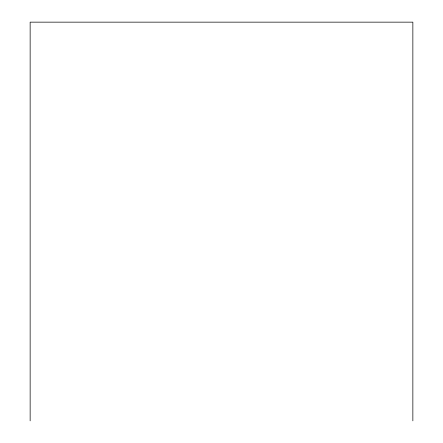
<?xml version="1.0" encoding="UTF-8"?>
<svg xmlns="http://www.w3.org/2000/svg" width="443" height="443" viewBox="0 0 443 443"><rect width="100%" height="100%" fill="white"/><g stroke="black" fill="none" stroke-linecap="round" stroke-linejoin="round"><path stroke-width="0.66" d="M412.859 420.85L412.859 22.15L30.141 22.15L30.141 420.85"/></g></svg>
